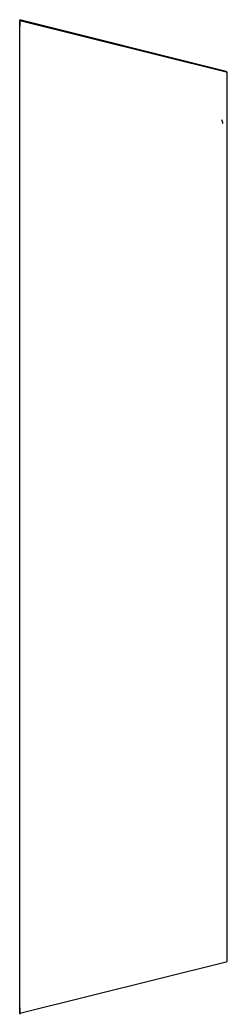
# Model space of a CAD drawing. Header units: millimetres. Extents: x 459 to 551, y -222 to 222.
import ezdxf

# ---------------------------------------------------------------- set-up
doc = ezdxf.new("R2010")
doc.units = ezdxf.units.MM
doc.layers.get('0').update_dxf_attribs({"linetype": 'CONTINUOUS'})

msp = doc.modelspace()

# ---------------------------------------------------------------- linework, layer by layer
for p, q in [((551.03, 199.39), (458.55, 222.44)), ((458.55, 222.44), (458.55, 219.6)), ((458.55, -219.6), (458.55, -222.44))]:
    msp.add_line(p, q)
msp.add_lwpolyline([(458.55, -222.23), (458.55, 222.23), (550.98, 199.2, -0.34435), (551.21, 198.91), (551.21, -198.91, -0.34435), (550.98, -199.2)], format="xyb", close=True)
for centre, radius, end in [((550.91, 198.91), 0.5, 76.0046), ((546.44, 176.08), 3, 32.288)]:
    msp.add_arc(centre, radius, 0, end)

doc.saveas('drawing.dxf')
